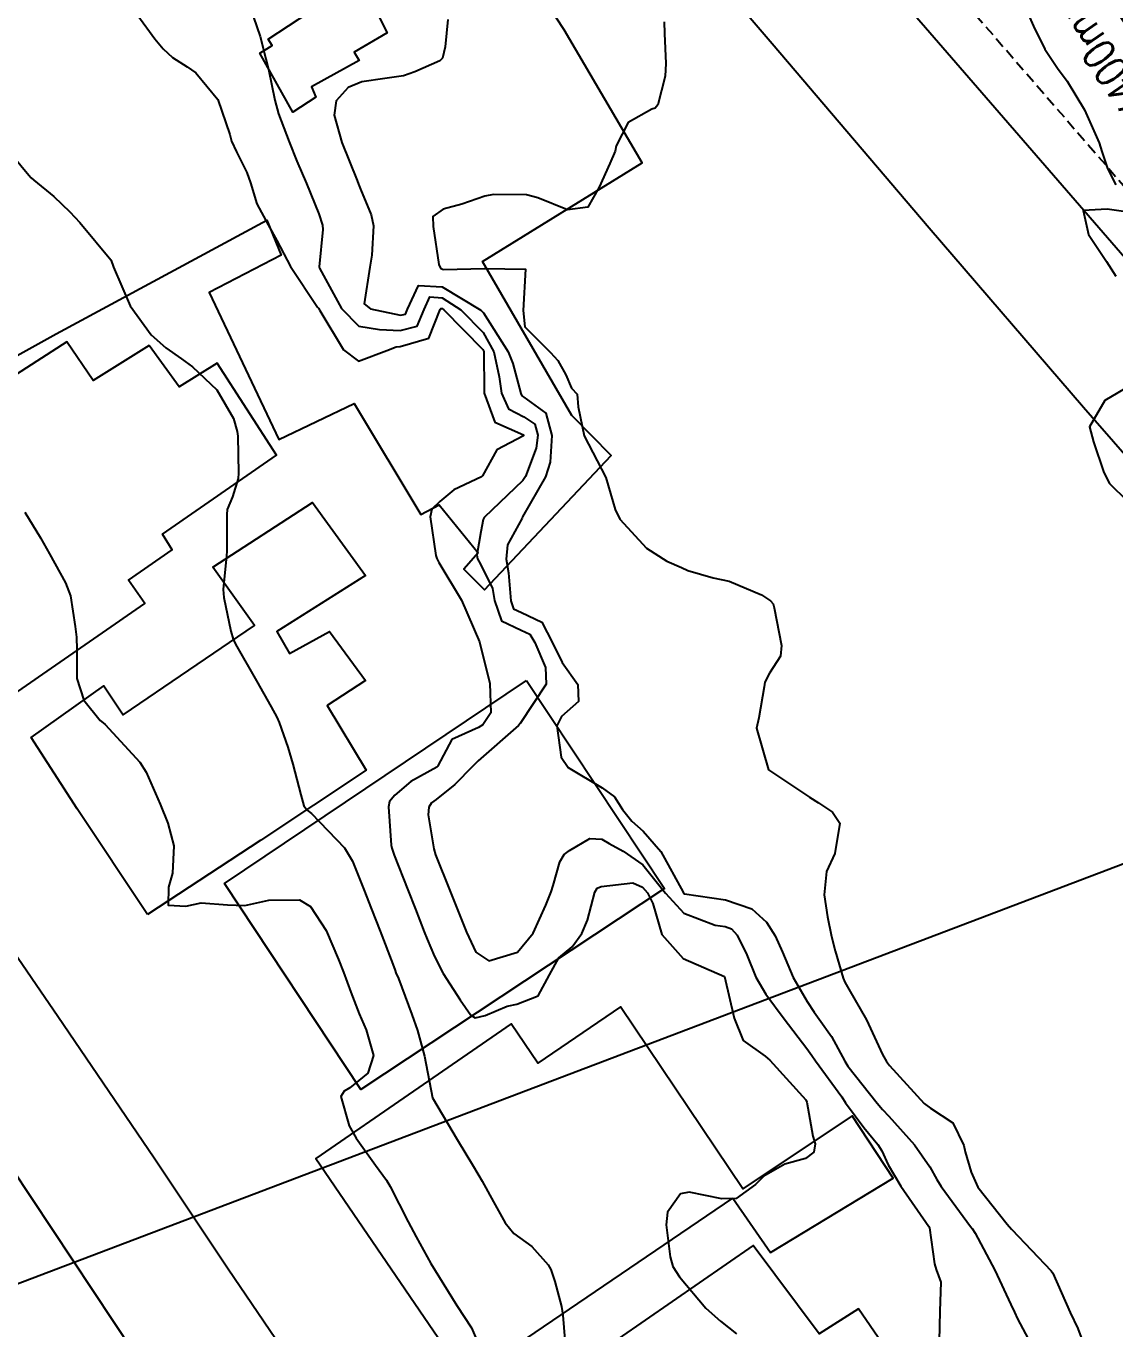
# Model space of a CAD drawing. Header units: metres. Extents: x 292545 to 299085, y 7450245 to 7463078.
# Drawn here: x 298086 to 298138.5, y 7451739.2 to 7451802 of the extents above; entities that cross this region are included whole.
import ezdxf

# ---------------------------------------------------------------- set-up
doc = ezdxf.new("R2010")
doc.units = ezdxf.units.M
doc.linetypes.add('CONTINUO', pattern=[0])
doc.linetypes.add('DASHED', pattern=[0.75, 0.5, -0.25])
for name, color, linetype in [('Canteiro', 45, 'DASHED'), ('Curvas de Nivel 1m', 11, 'Continuous'), ('Curvas de Nivel 5m', 15, 'Continuous'), ('Edificações', 30, 'Continuous'), ('TEXTO', 45, 'Continuous'), ('Vias Primárias', 230, 'Continuous')]:
    doc.layers.add(name, color=color, linetype=linetype)
doc.styles.add('ROMANS', font='romans', dxfattribs={"height": 0.2})

msp = doc.modelspace()

# ---------------------------------------------------------------- linework, layer by layer
at = {"layer": 'Canteiro'}
msp.add_lwpolyline([(298126.63, 7451822.215), (298118.761, 7451830.576, 0.892225), (298113.626, 7451826.743), (298118.484, 7451818.54), (298119.405, 7451817.39), (298122.023, 7451813.977), (298128.887, 7451805.959), (298137.259, 7451796.287), (298144.342, 7451788.11), (298150.925, 7451780.438), (298157.599, 7451772.644), (298164.949, 7451764.478, 0.312402), (298169.07, 7451763.503, 0.377922), (298171.179, 7451767.604, 0.087545), (298168.473, 7451775.091, 0.088172), (298163.463, 7451781.885), (298157.415, 7451788.704), (298149.594, 7451797.102), (298135.653, 7451811.988)], format="xyb", close=True, dxfattribs=at)
at = {"layer": 'Curvas de Nivel 1m', "flags": 128}
for points, elevation in [([(298091.438, 7451802.528), (298092.252, 7451801.408), (298092.654, 7451800.921), (298093.106, 7451800.507), (298093.806, 7451800.064), (298094.236, 7451799.772), (298095.295, 7451798.479), (298095.869, 7451796.802), (298095.955, 7451796.472), (298096.188, 7451795.962), (298096.683, 7451794.968), (298096.863, 7451794.46), (298097.166, 7451793.458), (298097.721, 7451792.446), (298098.142, 7451791.691), (298098.797, 7451790.433), (298100.103, 7451788.469), (298100.139, 7451788.42), (298100.21, 7451788.31), (298101.356, 7451786.407), (298102.068, 7451785.859), (298103.438, 7451786.38), (298103.893, 7451786.556), (298104.076, 7451786.566), (298105.468, 7451786.97), (298106.017, 7451788.351), (298106.043, 7451788.411), (298106.103, 7451788.407), (298106.187, 7451788.349), (298108.074, 7451786.428), (298108.117, 7451786.329), (298108.131, 7451784.406), (298108.134, 7451784.329), (298108.649, 7451782.931), (298110.033, 7451782.315), (298110.032, 7451782.271), (298108.748, 7451781.593), (298108.045, 7451780.329), (298108.003, 7451780.289), (298106.674, 7451779.665), (298105.99, 7451779.1), (298105.614, 7451778.726), (298105.522, 7451778.355), (298105.806, 7451776.5), (298105.847, 7451776.351), (298105.951, 7451776.164), (298107.035, 7451774.339), (298107.913, 7451772.33), (298108.398, 7451770.322), (298108.455, 7451768.908), (298108.061, 7451768.327), (298107.862, 7451768.205), (298106.574, 7451767.625), (298105.897, 7451766.349), (298105.876, 7451766.316), (298105.842, 7451766.292), (298104.599, 7451765.601), (298103.821, 7451764.939), (298103.561, 7451764.638), (298103.516, 7451764.383), (298103.648, 7451762.528), (298103.672, 7451762.381), (298103.788, 7451762.04), (298104.45, 7451760.37), (298104.827, 7451759.437), (298105.246, 7451758.357), (298105.386, 7451758.002), (298105.731, 7451757.159), (298106.152, 7451756.346), (298106.97, 7451755.071), (298107.481, 7451754.332), (298107.692, 7451754.199), (298108.182, 7451754.323), (298109.242, 7451754.765), (298109.701, 7451754.859), (298110.737, 7451755.26), (298111.288, 7451756.284), (298111.731, 7451757.092), (298112.379, 7451757.631), (298112.833, 7451758.269), (298113.106, 7451758.91), (298113.472, 7451760.263), (298113.58, 7451760.448), (298113.767, 7451760.543), (298115.3, 7451760.707), (298115.767, 7451760.503), (298116.012, 7451760.228), (298116.264, 7451759.719), (298116.703, 7451758.22), (298117.731, 7451757.063), (298119.723, 7451756.19), (298120.187, 7451754.183), (298120.615, 7451753.109), (298121.675, 7451752.35), (298121.898, 7451752.158), (298123.645, 7451750.253), (298123.694, 7451750.139), (298123.982, 7451748.49), (298124.089, 7451748.135), (298124.029, 7451747.725), (298123.616, 7451747.419), (298122.621, 7451747.142), (298121.607, 7451746.575), (298121.219, 7451746.166), (298120.282, 7451745.49), (298119.592, 7451745.473), (298118.012, 7451745.79), (298117.596, 7451745.719), (298116.967, 7451744.831), (298116.902, 7451744.217), (298117.097, 7451742.675), (298117.232, 7451742.213), (298117.545, 7451741.713), (298118.813, 7451740.197), (298119.517, 7451739.57), (298120.296, 7451738.963)], 711), ([(298106.382, 7451802.348), (298106.25, 7451801.018), (298106.124, 7451800.471), (298105.998, 7451800.352), (298104.793, 7451799.809), (298104.235, 7451799.623), (298103.339, 7451799.488), (298102.232, 7451799.341), (298101.576, 7451799.06), (298100.992, 7451798.412), (298100.9, 7451797.726), (298101.27, 7451796.409), (298102.004, 7451794.572), (298102.073, 7451794.401), (298102.171, 7451794.165), (298102.685, 7451792.919), (298102.79, 7451792.39), (298102.711, 7451790.974), (298102.625, 7451790.392), (298102.34, 7451788.632), (298102.649, 7451788.392), (298104.099, 7451788.079), (298104.34, 7451788.126), (298104.437, 7451788.367), (298104.963, 7451789.513), (298106.114, 7451789.445), (298107.963, 7451788.331), (298108.101, 7451788.192), (298109.283, 7451786.312), (298109.506, 7451785.747), (298109.892, 7451784.302), (298109.949, 7451784.198), (298110.051, 7451784.136), (298111.109, 7451783.355), (298111.391, 7451782.286), (298111.307, 7451780.993), (298111.084, 7451780.289), (298109.983, 7451778.352), (298109.955, 7451778.3), (298109.261, 7451777.013), (298109.194, 7451776.311), (298109.303, 7451775.666), (298109.413, 7451774.308), (298109.542, 7451773.918), (298109.927, 7451773.741), (298110.913, 7451773.28), (298111.42, 7451772.285), (298111.899, 7451771.343), (298112.64, 7451770.272), (298112.685, 7451769.462), (298111.867, 7451768.733), (298111.631, 7451768.282), (298111.84, 7451766.765), (298112.184, 7451766.276), (298113.823, 7451765.288), (298114.42, 7451764.852), (298114.797, 7451764.245), (298115.247, 7451763.678), (298115.803, 7451763.206), (298116.643, 7451762.221), (298117.717, 7451760.258), (298117.746, 7451760.21), (298117.763, 7451760.191), (298117.794, 7451760.178), (298119.76, 7451759.893), (298121.043, 7451759.458), (298121.75, 7451758.821), (298122.165, 7451758.156), (298122.512, 7451757.375), (298123.029, 7451756.147), (298123.706, 7451754.993), (298124.036, 7451754.475), (298124.283, 7451754.131), (298124.871, 7451753.308), (298125.524, 7451752.112), (298125.669, 7451751.88), (298127.07, 7451750.096), (298127.328, 7451749.783), (298127.637, 7451749.465), (298128.88, 7451748.077), (298129.612, 7451747.017), (298129.949, 7451746.407), (298130.159, 7451746.062), (298131.575, 7451744.146), (298131.656, 7451744.039), (298131.795, 7451743.813), (298132.743, 7451742.028), (298133.528, 7451740.38), (298133.696, 7451740.018), (298133.843, 7451739.693), (298134.749, 7451738.008)], 709), ([(298116.805, 7451802.225), (298116.819, 7451801.662), (298116.89, 7451800.224), (298116.857, 7451799.604), (298116.501, 7451798.227), (298116.378, 7451798.071), (298116.22, 7451798.021), (298115.07, 7451797.381), (298114.493, 7451796.247), (298114.448, 7451795.99), (298114.184, 7451795.403), (298113.682, 7451794.257), (298113.134, 7451793.289), (298112.156, 7451793.162), (298110.724, 7451793.735), (298110.167, 7451793.894), (298108.582, 7451793.908), (298108.165, 7451793.824), (298107.057, 7451793.444), (298106.156, 7451793.199), (298105.663, 7451792.842), (298105.669, 7451792.355), (298105.949, 7451790.528), (298106.019, 7451790.351), (298106.122, 7451790.307), (298106.181, 7451790.291), (298108.123, 7451790.33), (298110.123, 7451790.3), (298110.016, 7451788.301), (298110.091, 7451787.526), (298111.327, 7451786.287), (298111.687, 7451785.902), (298112.062, 7451785.203), (298112.344, 7451784.564), (298112.619, 7451784.274), (298112.656, 7451783.665), (298112.957, 7451782.271), (298114.003, 7451780.26), (298114.447, 7451778.713), (298114.676, 7451778.25), (298115.962, 7451776.855), (298116.936, 7451776.22), (298117.649, 7451775.912), (298117.949, 7451775.772), (298119.176, 7451775.422), (298119.944, 7451775.262), (298121.502, 7451774.6), (298121.934, 7451774.314), (298122.057, 7451774.159), (298122.119, 7451773.97), (298122.468, 7451772.154), (298122.417, 7451771.643), (298121.893, 7451770.82), (298121.666, 7451770.383), (298121.625, 7451770.163), (298121.366, 7451768.667), (298121.261, 7451768.166), (298121.833, 7451766.16), (298123.82, 7451764.85), (298124.25, 7451764.567), (298124.926, 7451764.123), (298125.276, 7451763.586), (298125.035, 7451762.121), (298124.641, 7451761.266), (298124.522, 7451760.129), (298124.691, 7451759.065), (298124.872, 7451758.123), (298125.055, 7451757.439), (298125.442, 7451756.114), (298125.519, 7451755.921), (298125.708, 7451755.58), (298126.57, 7451754.101), (298127.342, 7451752.428), (298127.532, 7451752.091), (298127.67, 7451751.909), (298129.336, 7451750.073), (298129.641, 7451749.849), (298130.72, 7451749.14), (298131.25, 7451748.046), (298131.325, 7451747.749), (298131.61, 7451746.754), (298131.933, 7451746.037), (298133.351, 7451744.248), (298133.55, 7451744.02), (298133.573, 7451743.994), (298135.472, 7451742.001), (298135.551, 7451741.884), (298136.375, 7451739.987), (298136.759, 7451739.225), (298137.216, 7451737.974)], 708), ([(298134.274, 7451802.774), (298134.617, 7451802.015), (298135.158, 7451800.913), (298135.768, 7451799.997), (298136.234, 7451799.368), (298137.079, 7451797.981), (298137.78, 7451796.391), (298137.91, 7451795.973), (298138.185, 7451795.152), (298138.583, 7451794.37)], 707), ([(298084.694, 7451796.605), (298086.175, 7451794.832), (298086.292, 7451794.706), (298086.423, 7451794.586), (298087.392, 7451793.798), (298088.158, 7451793.061), (298088.63, 7451792.555), (298090.126, 7451790.746), (298090.214, 7451790.539), (298090.258, 7451790.402), (298091.059, 7451788.53), (298092.082, 7451787.131), (298092.79, 7451786.509), (298093.545, 7451785.975), (298094.064, 7451785.599), (298095.236, 7451784.478), (298096.039, 7451783.099), (298096.222, 7451782.468), (298096.25, 7451782.247), (298096.29, 7451780.467), (298096.266, 7451780.202), (298095.991, 7451779.32), (298095.744, 7451778.714), (298095.718, 7451778.473), (298095.719, 7451776.71), (298095.706, 7451776.472), (298095.556, 7451774.854), (298095.583, 7451774.473), (298095.917, 7451772.852), (298096.033, 7451772.469), (298096.149, 7451772.228), (298097.157, 7451770.457), (298097.87, 7451769.2), (298098.128, 7451768.708), (298098.24, 7451768.444), (298098.665, 7451767.252), (298098.913, 7451766.434), (298099.298, 7451764.951), (298099.444, 7451764.426), (298099.605, 7451764.217), (298099.809, 7451764.048), (298101.398, 7451762.404), (298101.783, 7451761.755), (298102.331, 7451760.394), (298102.704, 7451759.44), (298103.121, 7451758.386), (298103.727, 7451756.796), (298103.836, 7451756.49), (298103.88, 7451756.378), (298103.994, 7451756.101), (298104.648, 7451754.366), (298104.922, 7451753.598), (298105.255, 7451752.356), (298105.643, 7451750.35), (298106.834, 7451748.338), (298107.61, 7451747.036), (298108.028, 7451746.326), (298108.576, 7451745.333), (298109.145, 7451744.314), (298109.568, 7451743.806), (298110.433, 7451743.169), (298111.214, 7451742.285), (298111.338, 7451742.071), (298111.545, 7451741.483), (298111.856, 7451740.277), (298111.931, 7451739.872), (298112.047, 7451738.275)], 712), ([(298139.058, 7451793.062), (298138.161, 7451793.201), (298137.016, 7451793.126), (298137.267, 7451791.979), (298138.13, 7451790.67), (298138.584, 7451789.965)], 707), ([(298139.305, 7451784.713), (298138.053, 7451783.97), (298137.31, 7451782.701), (298137.507, 7451781.975), (298138.008, 7451780.503), (298138.285, 7451779.967), (298139.986, 7451778.289)], 707), ([(298085.983, 7451778.59), (298086.748, 7451777.355), (298087.179, 7451776.572), (298087.942, 7451775.174), (298088.196, 7451774.557), (298088.42, 7451773.065), (298088.47, 7451772.562), (298088.497, 7451771.968), (298088.492, 7451770.561), (298088.838, 7451769.521), (298089.611, 7451768.544), (298089.756, 7451768.435), (298089.861, 7451768.347), (298091.53, 7451766.523), (298091.836, 7451766.045), (298092.505, 7451764.51), (298092.888, 7451763.588), (298093.172, 7451762.499), (298093.098, 7451761.175), (298092.914, 7451760.503), (298092.889, 7451759.637), (298093.754, 7451759.58), (298094.488, 7451759.751), (298095.755, 7451759.651), (298096.591, 7451759.625), (298097.757, 7451759.873), (298099.225, 7451759.895), (298099.754, 7451759.572), (298100.509, 7451758.412), (298101.116, 7451757.02), (298101.344, 7451756.404), (298101.708, 7451755.435), (298102.111, 7451754.396), (298102.449, 7451753.629), (298102.799, 7451752.389), (298102.523, 7451751.528), (298101.649, 7451750.829), (298101.383, 7451750.666), (298101.213, 7451750.404), (298101.629, 7451748.999), (298101.964, 7451748.397), (298102.891, 7451747.106), (298103.415, 7451746.382), (298103.598, 7451746.068), (298104.471, 7451744.367), (298104.852, 7451743.647), (298105.553, 7451742.35), (298106.818, 7451740.337), (298107.517, 7451739.257), (298107.928, 7451738.326)], 713)]:
    msp.add_lwpolyline(points, dxfattribs=dict(at, elevation=elevation))
at = {"layer": 'Curvas de Nivel 5m', "elevation": 710, "flags": 128}
msp.add_lwpolyline([(298097.012, 7451802.459), (298097.325, 7451801.526), (298097.612, 7451800.449), (298097.729, 7451799.938), (298098.043, 7451798.443), (298098.213, 7451797.799), (298098.724, 7451796.435), (298099.098, 7451795.516), (298099.559, 7451794.426), (298100.158, 7451792.968), (298100.339, 7451792.418), (298100.357, 7451792.21), (298100.17, 7451790.42), (298100.193, 7451790.348), (298101.247, 7451788.409), (298102.09, 7451787.561), (298103.086, 7451787.386), (298104.088, 7451787.35), (298104.904, 7451787.549), (298105.231, 7451788.359), (298105.505, 7451788.96), (298106.109, 7451788.927), (298107.011, 7451788.341), (298108.087, 7451787.249), (298108.601, 7451786.322), (298108.855, 7451785.112), (298108.966, 7451784.316), (298109.3, 7451783.565), (298110.042, 7451783.179), (298110.575, 7451782.832), (298110.72, 7451782.293), (298110.64, 7451781.678), (298110.127, 7451780.299), (298110.001, 7451780.111), (298108.129, 7451778.328), (298108.077, 7451778.233), (298107.972, 7451777.633), (298107.775, 7451776.512), (298107.81, 7451776.331), (298107.95, 7451776.083), (298108.53, 7451774.912), (298108.632, 7451774.32), (298108.96, 7451773.351), (298109.919, 7451772.902), (298110.331, 7451772.709), (298110.579, 7451772.293), (298111.081, 7451771.102), (298111.121, 7451770.288), (298109.864, 7451768.391), (298109.781, 7451768.301), (298107.846, 7451766.589), (298107.707, 7451766.469), (298107.578, 7451766.333), (298106.716, 7451765.455), (298105.819, 7451764.737), (298105.599, 7451764.57), (298105.458, 7451764.355), (298105.439, 7451763.985), (298105.704, 7451762.351), (298105.789, 7451762.058), (298106.471, 7451760.343), (298106.96, 7451759.129), (298107.277, 7451758.335), (298107.733, 7451757.373), (298108.36, 7451756.951), (298109.734, 7451757.376), (298110.497, 7451758.292), (298111.104, 7451759.634), (298111.361, 7451760.284), (298111.464, 7451760.586), (298111.785, 7451761.719), (298111.99, 7451762.078), (298112.238, 7451762.276), (298113.223, 7451762.842), (298113.799, 7451762.819), (298114.157, 7451762.615), (298114.834, 7451762.244), (298115.783, 7451761.578), (298116.867, 7451760.219), (298117.753, 7451759.248), (298119.265, 7451758.678), (298119.747, 7451758.613), (298120.051, 7451758.49), (298120.335, 7451758.181), (298120.797, 7451757.237), (298121.231, 7451756.167), (298121.711, 7451755.338), (298122.588, 7451754.151), (298123.679, 7451752.722), (298123.93, 7451752.39), (298124.109, 7451752.133), (298125.371, 7451750.39), (298125.551, 7451750.111), (298125.587, 7451750.055), (298125.642, 7451749.975), (298126.44, 7451748.917), (298127.111, 7451748.098), (298127.307, 7451747.782), (298127.613, 7451747.121), (298128.217, 7451746.084), (298129.574, 7451744.148), (298129.608, 7451744.069), (298129.837, 7451742.347), (298129.927, 7451742.064), (298130.15, 7451741.455), (298130.097, 7451740.061), (298130.066, 7451738.619)], dxfattribs=at)
at = {"layer": 'Edificações'}
for points in [[(298103.002, 7451802.58), (298103.46, 7451801.696), (298101.862, 7451800.768), (298102.102, 7451800.365), (298099.814, 7451799.096), (298100.02, 7451798.595), (298098.914, 7451797.874), (298097.317, 7451800.719), (298097.916, 7451801.082), (298097.722, 7451801.396), (298107.516, 7451807.831)], [(298078.878, 7451782.404), (298087.5, 7451787.18), (298097.652, 7451792.668), (298098.337, 7451790.974), (298094.875, 7451789.173), (298098.239, 7451782.092), (298101.856, 7451783.827), (298105.074, 7451778.465), (298105.967, 7451778.945), (298107.845, 7451776.63), (298107.158, 7451775.83), (298108.144, 7451774.842), (298114.257, 7451781.321), (298112.351, 7451783.248), (298108.044, 7451790.674), (298115.749, 7451795.431), (298111.995, 7451801.837), (298108.835, 7451806.65)]]:
    msp.add_lwpolyline(points, dxfattribs=at)
for points in [[(298091.976, 7451786.618), (298089.28, 7451784.932), (298088.011, 7451786.8), (298083.831, 7451784.108), (298084.4, 7451783.239), (298081.85, 7451781.511), (298081.407, 7451782.223), (298078.589, 7451780.215), (298085.44, 7451769.795), (298091.775, 7451774.176), (298090.992, 7451775.299), (298093.087, 7451776.772), (298092.624, 7451777.522), (298098.126, 7451781.33), (298095.263, 7451785.762), (298093.424, 7451784.628)], [(298091.907, 7451759.185), (298088.516, 7451764.274), (298086.287, 7451767.715), (298089.788, 7451770.211), (298090.724, 7451768.808), (298097.051, 7451773.114), (298095.057, 7451775.93), (298099.847, 7451779.054), (298102.408, 7451775.532), (298098.141, 7451772.837), (298098.754, 7451771.772), (298100.674, 7451772.837), (298102.412, 7451770.476), (298100.566, 7451769.265), (298102.439, 7451766.138), (298097.358, 7451762.768)], [(298110.167, 7451770.465), (298116.817, 7451760.446), (298102.191, 7451750.748), (298095.62, 7451760.685)], [(298120.116, 7451745.508), (298121.93, 7451742.88), (298127.844, 7451746.477), (298125.866, 7451749.477), (298120.609, 7451745.963), (298114.708, 7451754.729), (298110.718, 7451752.012), (298109.434, 7451753.912), (298100.021, 7451747.42), (298107.282, 7451736.784)], [(298116.891, 7451727.276), (298117.817, 7451725.952), (298120.306, 7451722.175), (298118.418, 7451720.986), (298122.428, 7451715.381), (298127.941, 7451719.056), (298126.756, 7451720.718), (298130.279, 7451723.147), (298130.79, 7451722.4), (298135.353, 7451725.411), (298129.294, 7451734.133), (298122.064, 7451729.229), (298121.17, 7451730.578), (298129.163, 7451735.817), (298126.176, 7451740.178), (298124.286, 7451738.958), (298121.1, 7451743.226), (298108.084, 7451734.219), (298113.533, 7451726.317), (298114.569, 7451726.898), (298115, 7451726.201)]]:
    msp.add_lwpolyline(points, close=True, dxfattribs=at)
at = {"layer": 'TEXTO', "linetype": 'CONTINUO'}
msp.add_polyline3d([(298190.02, 7451781.032, 0), (297989.993, 7451705.034, 0)], dxfattribs=at)
at = {"layer": 'Vias Primárias'}
for points in [[(298128.247, 7451823.736), (298120.377, 7451832.097, 0.892965), (298111.713, 7451825.617), (298116.653, 7451817.274), (298117.658, 7451816.02), (298120.298, 7451812.579), (298127.204, 7451804.511), (298135.581, 7451794.834), (298142.66, 7451786.66), (298149.24, 7451778.994), (298155.931, 7451771.179), (298163.299, 7451762.993, 0.312402), (298169.879, 7451761.436, 0.373303), (298173.353, 7451768.059, 0.086098), (298170.432, 7451776.137, 0.086585), (298165.061, 7451783.428), (298159.058, 7451790.197), (298151.218, 7451798.615)], [(298163.692, 7451737.082), (298167.947, 7451739.907), (298164.575, 7451749.028, 0.09407), (298158.543, 7451759.052), (298151.567, 7451766.675), (298145.928, 7451773.448), (298137.032, 7451783.636), (298129.591, 7451792.28), (298122.012, 7451801.174), (298114.64, 7451809.795), (298106.554, 7451818.919), (298104.332, 7451821.543, 0.280323), (298099.414, 7451823.18), (298096.436, 7451823.226), (298086.751, 7451816.601), (298076.419, 7451809.694)]]:
    msp.add_lwpolyline(points, format="xyb", dxfattribs=at)
at = {"layer": 'Vias Primárias', "elevation": 722.964}
msp.add_lwpolyline([(298091.24, 7451738.074), (298085.359, 7451746.956), (298078.449, 7451757.146), (298072.294, 7451766.28), (298065.68, 7451776.086), (298060.136, 7451784.276), (298056.186, 7451790.183, 0.406869), (298051.632, 7451791.147), (298048.709, 7451791.064), (298042.351, 7451786.725), (298034.955, 7451781.686), (298025.714, 7451775.531), (298013.639, 7451767.406), (298005.303, 7451761.733), (297995.159, 7451754.929), (297984.28, 7451747.537), (297972.187, 7451739.57)], format="xyb", dxfattribs=at)
at = {"layer": 'Vias Primárias'}
msp.add_lwpolyline([(298082.693, 7451761.403), (298087.579, 7451754.281), (298092.216, 7451747.453), (298095.785, 7451742.106), (298102.36, 7451732.432)], dxfattribs=at)

# ---------------------------------------------------------------- texts
at = {"layer": 'TEXTO', "style": 'ROMANS', "width": 0.8}
for s, p in [('FUNDO= 704,360 (SEÇÃO JUSANTE)', (298144.819, 7451796.305)), ('BSTCØ400mm', (298142.678, 7451794.805))]:
    msp.add_text(s, height=1.5, rotation=124.22301, dxfattribs=at).set_placement(p)

doc.saveas('drawing.dxf')
